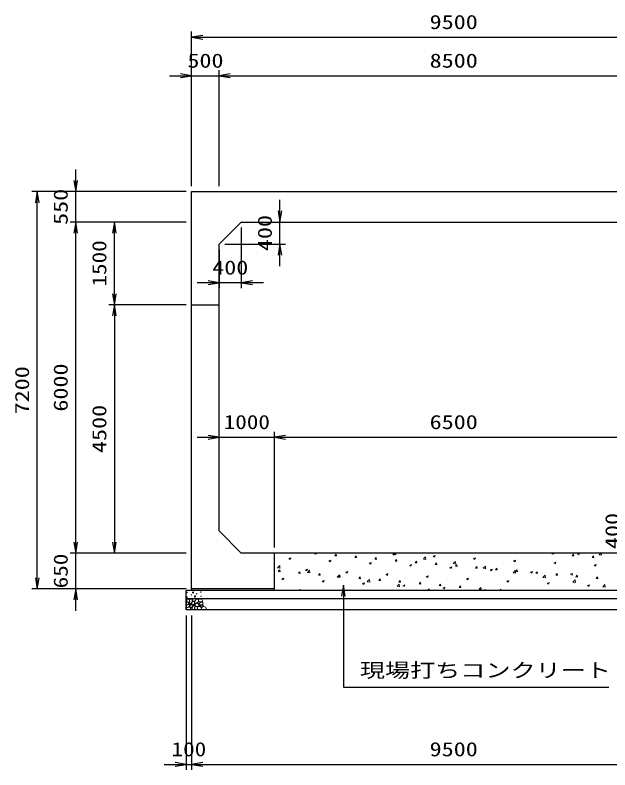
# Model space of a CAD drawing. Units: millimetres at full size. Extents: x 0 to 84100, y 0 to 59400.
# Drawn here: x 34099 to 44881, y 28920 to 42600 of the extents above; entities that cross this region are included whole.
import ezdxf
from ezdxf.enums import TextEntityAlignment as Align

# ---------------------------------------------------------------- set-up
doc = ezdxf.new("R2010")
doc.units = ezdxf.units.MM
for name, color, linetype, lineweight in [('D-DCR-HCHn', 4, 'Continuous', 9), ('D-STR-DIM', 7, 'Continuous', 25), ('D-STR-STRn', 1, 'Continuous', 25), ('D-STR-TXT', 7, 'Continuous', 25)]:
    doc.layers.add(name, color=color, linetype=linetype, lineweight=lineweight)
doc.styles.add('ＭＳ ゴシック', font='')
doc.styles.get('ＭＳ ゴシック').set_extended_font_data('MS Gothic')

# ---------------------------------------------------------------- blocks, each defined once
blk = doc.blocks.new('open_arrow')
at = {"color": 0, "linetype": 'Continuous', "lineweight": -2}
blk.add_lwpolyline([(7.5, 1.25), (0, 0), (7.5, -1.25)], dxfattribs=at)

msp = doc.modelspace()

# ---------------------------------------------------------------- linework, layer by layer
at = {"layer": 'D-DCR-HCHn'}
for p, q in [((39528.92, 32833.509), (39542.757, 32850)), ((39528.966, 32833.476), (39559.33, 32830.82)), ((39559.583, 32830.742), (39556.03, 32850)), ((40946.212, 32831.822), (40981.782, 32845.476)), ((40957.303, 32826.514), (40979.837, 32850)), ((40971.587, 32814.695), (40981.887, 32845.393)), ((41002.493, 32819.431), (40998.937, 32850)), ((43830.865, 32833.085), (43845.058, 32850)), ((43830.899, 32833.052), (43861.263, 32830.396)), ((43861.512, 32830.29), (43857.876, 32850)), ((44293.296, 32832.927), (44328.866, 32846.581)), ((44293.365, 32832.843), (44318.634, 32815.799)), ((44318.666, 32815.802), (44328.966, 32846.5)), ((44685.06, 32816.859), (44716.859, 32850)), ((44730.251, 32809.775), (44725.571, 32850)), ((39059.254, 32749.347), (39094.823, 32763.001)), ((39059.329, 32749.262), (39084.598, 32732.217)), ((39084.631, 32732.218), (39094.931, 32762.916)), ((39789.317, 32708.662), (39824.886, 32722.315)), ((39789.391, 32708.577), (39814.66, 32691.533)), ((39814.692, 32691.533), (39824.993, 32722.231)), ((39893.289, 32801.631), (39917.779, 32830.817)), ((39893.335, 32801.598), (39923.699, 32798.942)), ((39923.95, 32798.862), (39918.077, 32830.705)), ((40257.658, 32769.753), (40282.149, 32798.939)), ((40257.703, 32769.72), (40288.067, 32767.063)), ((40288.318, 32766.981), (40282.444, 32798.824)), ((40622.028, 32737.875), (40646.518, 32767.061)), ((40622.071, 32737.842), (40652.435, 32735.185)), ((40652.686, 32735.101), (40646.812, 32766.944)), ((40946.285, 32831.737), (40971.554, 32814.693)), ((40957.361, 32826.411), (41002.541, 32819.403)), ((40986.397, 32705.997), (41010.887, 32735.183)), ((40986.439, 32705.964), (41016.803, 32703.307)), ((41017.053, 32703.22), (41011.18, 32735.063)), ((41350.766, 32674.118), (41375.257, 32703.305)), ((41381.421, 32671.34), (41375.547, 32703.182)), ((41499.461, 32742.43), (41539.028, 32783.667)), ((41499.519, 32742.325), (41544.699, 32735.318)), ((41544.651, 32735.347), (41539.039, 32783.591)), ((41676.275, 32791.137), (41711.844, 32804.791)), ((41676.347, 32791.053), (41701.616, 32774.008)), ((41701.648, 32774.01), (41711.949, 32804.708)), ((42041.619, 32658.345), (42081.186, 32699.583)), ((42086.81, 32651.262), (42081.197, 32699.507)), ((42406.338, 32750.452), (42441.907, 32764.106)), ((42406.409, 32750.368), (42431.678, 32733.323)), ((42431.71, 32733.326), (42442.01, 32764.024)), ((43136.4, 32709.767), (43171.97, 32723.42)), ((43136.47, 32709.683), (43161.739, 32692.639)), ((43161.771, 32692.641), (43172.072, 32723.339)), ((44195.234, 32801.207), (44219.724, 32830.393)), ((44195.267, 32801.174), (44225.631, 32798.518)), ((44225.88, 32798.409), (44220.006, 32830.252)), ((44559.604, 32769.329), (44584.094, 32798.515)), ((44559.635, 32769.296), (44589.999, 32766.64)), ((44590.247, 32766.528), (44584.374, 32798.371)), ((44685.119, 32816.747), (44730.299, 32809.74)), ((38856.02, 32583.916), (38895.588, 32625.154)), ((38856.077, 32583.817), (38901.257, 32576.81)), ((38901.21, 32576.834), (38895.598, 32625.078)), ((40519.379, 32667.976), (40554.949, 32681.63)), ((40519.453, 32667.892), (40544.722, 32650.848)), ((40544.754, 32650.849), (40555.054, 32681.547)), ((41249.442, 32627.291), (41285.011, 32640.945)), ((41249.514, 32627.207), (41274.783, 32610.163)), ((41274.815, 32610.164), (41285.116, 32640.862)), ((41350.807, 32674.086), (41381.171, 32671.429)), ((41715.136, 32642.24), (41739.626, 32671.427)), ((41715.175, 32642.208), (41745.539, 32639.551)), ((41745.789, 32639.459), (41739.915, 32671.302)), ((41979.505, 32586.606), (42015.074, 32600.26)), ((41979.576, 32586.522), (42004.845, 32569.478)), ((42004.877, 32569.48), (42015.177, 32600.178)), ((42041.677, 32658.239), (42086.857, 32651.232)), ((42079.505, 32610.362), (42103.995, 32639.548)), ((42079.544, 32610.33), (42109.908, 32607.673)), ((42110.156, 32607.578), (42104.283, 32639.421)), ((42443.874, 32578.484), (42468.365, 32607.67)), ((42443.912, 32578.451), (42474.276, 32575.795)), ((42474.524, 32575.698), (42468.65, 32607.541)), ((42583.777, 32574.26), (42623.344, 32615.498)), ((42583.836, 32574.154), (42629.015, 32567.147)), ((42628.968, 32567.178), (42623.355, 32615.422)), ((42709.568, 32545.921), (42745.137, 32559.575)), ((42734.939, 32528.795), (42745.239, 32559.493)), ((42808.244, 32546.606), (42832.734, 32575.792)), ((42838.892, 32543.817), (42833.018, 32575.66)), ((43866.463, 32669.081), (43902.033, 32682.735)), ((43866.532, 32668.998), (43891.801, 32651.954)), ((43891.833, 32651.957), (43902.133, 32682.655)), ((44596.526, 32628.396), (44632.095, 32642.05)), ((44596.593, 32628.313), (44621.863, 32611.269)), ((44621.895, 32611.272), (44632.195, 32641.97)), ((38870.668, 32515.152), (38895.158, 32544.338)), ((38870.716, 32515.119), (38901.08, 32512.463)), ((38901.33, 32512.39), (38895.456, 32544.232)), ((39235.037, 32483.274), (39259.527, 32512.46)), ((39235.084, 32483.241), (39265.448, 32480.584)), ((39265.698, 32480.509), (39259.824, 32512.352)), ((39362.484, 32544.816), (39398.053, 32558.47)), ((39362.558, 32544.731), (39387.827, 32527.687)), ((39387.859, 32527.688), (39398.16, 32558.386)), ((39398.178, 32499.831), (39437.746, 32541.069)), ((39398.236, 32499.731), (39443.415, 32492.724)), ((39443.368, 32492.749), (39437.756, 32540.994)), ((39599.407, 32451.396), (39623.897, 32480.582)), ((39599.452, 32451.363), (39629.816, 32448.706)), ((39630.065, 32448.628), (39624.192, 32480.471)), ((39940.337, 32415.747), (39979.904, 32456.984)), ((39963.776, 32419.517), (39988.266, 32448.704)), ((39985.527, 32408.665), (39979.914, 32456.909)), ((39994.433, 32416.748), (39988.559, 32448.591)), ((40092.546, 32504.131), (40128.116, 32517.784)), ((40092.62, 32504.046), (40117.889, 32487.002)), ((40117.921, 32487.003), (40128.221, 32517.701)), ((40822.609, 32463.445), (40858.179, 32477.099)), ((40822.681, 32463.361), (40847.95, 32446.317)), ((40847.982, 32446.319), (40858.283, 32477.017)), ((41552.672, 32422.76), (41588.241, 32436.414)), ((41552.743, 32422.677), (41578.012, 32405.632)), ((41578.044, 32405.634), (41588.344, 32436.332)), ((42709.637, 32545.837), (42734.906, 32528.793)), ((42808.28, 32546.573), (42838.644, 32543.917)), ((43125.935, 32490.176), (43165.503, 32531.413)), ((43125.994, 32490.068), (43171.174, 32483.061)), ((43171.126, 32483.093), (43165.513, 32531.338)), ((43172.613, 32514.728), (43197.103, 32543.914)), ((43172.648, 32514.695), (43203.012, 32512.039)), ((43203.259, 32511.937), (43197.386, 32543.78)), ((43439.63, 32505.236), (43475.2, 32518.889)), ((43439.699, 32505.152), (43464.968, 32488.108)), ((43465, 32488.111), (43475.3, 32518.809)), ((43536.982, 32482.849), (43561.473, 32512.036)), ((43537.016, 32482.817), (43567.38, 32480.161)), ((43567.627, 32480.056), (43561.753, 32511.899)), ((43668.093, 32406.091), (43707.661, 32447.329)), ((43713.284, 32399.008), (43707.672, 32447.253)), ((43901.352, 32450.971), (43925.842, 32480.158)), ((43901.384, 32450.939), (43931.748, 32448.283)), ((43931.995, 32448.176), (43926.121, 32480.018)), ((44169.693, 32464.55), (44205.262, 32478.204)), ((44169.761, 32464.468), (44195.03, 32447.423)), ((44195.062, 32447.426), (44205.362, 32478.124)), ((44265.721, 32419.093), (44290.211, 32448.279)), ((44296.362, 32416.295), (44290.489, 32448.138)), ((38935.651, 32380.97), (38971.22, 32394.624)), ((38935.725, 32380.886), (38960.994, 32363.841)), ((38961.026, 32363.842), (38971.327, 32394.54)), ((39665.713, 32340.285), (39701.283, 32353.939)), ((39665.787, 32340.201), (39691.056, 32323.157)), ((39691.088, 32323.157), (39701.388, 32353.855)), ((39940.394, 32415.646), (39985.574, 32408.639)), ((39963.82, 32419.485), (39994.184, 32416.828)), ((40328.145, 32387.639), (40352.635, 32416.826)), ((40328.188, 32387.607), (40358.552, 32384.95)), ((40358.801, 32384.867), (40352.927, 32416.71)), ((40395.776, 32299.6), (40431.346, 32313.253)), ((40395.848, 32299.516), (40421.118, 32282.472)), ((40421.149, 32282.473), (40431.45, 32313.171)), ((40482.495, 32331.662), (40522.062, 32372.9)), ((40482.552, 32331.56), (40527.732, 32324.553)), ((40527.685, 32324.58), (40522.072, 32372.825)), ((40692.515, 32355.761), (40717.005, 32384.947)), ((40692.557, 32355.729), (40722.921, 32353.072)), ((40723.168, 32352.987), (40717.295, 32384.83)), ((41024.653, 32247.577), (41064.22, 32288.815)), ((41056.884, 32323.883), (41081.374, 32353.069)), ((41056.925, 32323.851), (41087.289, 32321.194)), ((41069.843, 32240.496), (41064.23, 32288.74)), ((41087.536, 32321.106), (41081.662, 32352.949)), ((41421.253, 32292.005), (41445.743, 32321.191)), ((41421.293, 32291.972), (41451.657, 32289.316)), ((41451.904, 32289.226), (41446.03, 32321.068)), ((41785.623, 32260.127), (41810.113, 32289.313)), ((41816.271, 32257.345), (41810.398, 32289.188)), ((42282.735, 32382.075), (42318.304, 32395.729)), ((42282.805, 32381.992), (42308.074, 32364.948)), ((42308.106, 32364.95), (42318.406, 32395.648)), ((43012.797, 32341.39), (43048.367, 32355.044)), ((43012.866, 32341.307), (43038.135, 32324.263)), ((43038.167, 32324.265), (43048.467, 32354.963)), ((43668.152, 32405.983), (43713.332, 32398.976)), ((43742.86, 32300.705), (43778.429, 32314.358)), ((43742.928, 32300.622), (43768.197, 32283.578)), ((43768.229, 32283.581), (43778.529, 32314.279)), ((44210.251, 32322.006), (44249.819, 32363.244)), ((44210.31, 32321.897), (44255.49, 32314.89)), ((44255.442, 32314.924), (44249.83, 32363.169)), ((44265.753, 32419.061), (44296.117, 32416.405)), ((44630.09, 32387.215), (44654.581, 32416.401)), ((44630.121, 32387.183), (44660.485, 32384.526)), ((44660.73, 32384.414), (44654.857, 32416.257)), ((39238.88, 32176.439), (39274.45, 32190.093)), ((39238.954, 32176.355), (39248.376, 32170)), ((39267.841, 32170), (39274.555, 32190.01)), ((41024.71, 32247.475), (41069.89, 32240.468)), ((41125.839, 32258.914), (41161.408, 32272.568)), ((41125.91, 32258.831), (41151.179, 32241.787)), ((41151.211, 32241.788), (41161.511, 32272.486)), ((41573.054, 32170), (41606.378, 32204.73)), ((41610.42, 32170), (41606.389, 32204.656)), ((41785.661, 32260.094), (41816.025, 32257.438)), ((41855.902, 32218.229), (41891.471, 32231.883)), ((41855.972, 32218.146), (41881.241, 32201.102)), ((41881.273, 32201.104), (41891.573, 32231.802)), ((42149.992, 32228.248), (42174.482, 32257.435)), ((42150.029, 32228.216), (42180.393, 32225.56)), ((42180.639, 32225.464), (42174.765, 32257.307)), ((42514.361, 32196.37), (42538.851, 32225.557)), ((42514.397, 32196.338), (42544.761, 32193.682)), ((42545.007, 32193.584), (42539.133, 32225.427)), ((42585.964, 32177.544), (42621.534, 32191.198)), ((42586.033, 32177.461), (42597.095, 32170)), ((42614.549, 32170), (42621.634, 32191.117)), ((42883.352, 32170), (42903.221, 32193.678)), ((42907.844, 32170), (42903.501, 32193.546)), ((44472.923, 32260.019), (44508.492, 32273.673)), ((44472.989, 32259.937), (44498.258, 32242.893)), ((44498.29, 32242.896), (44508.591, 32273.594)), ((44752.409, 32237.922), (44791.977, 32279.159)), ((44752.468, 32237.812), (44797.648, 32230.805)), ((44797.6, 32230.839), (44791.988, 32279.084))]:
    msp.add_line(p, q, dxfattribs=at)
for points in [[(37251.198, 32011.594), (37230.395, 32016.217), (37211.904, 32006.971), (37209.592, 31986.168), (37214.215, 31969.988), (37237.33, 31963.053), (37253.51, 31963.053), (37260.444, 31974.611), (37260.444, 32000.037)], [(37269.69, 32013.906), (37262.756, 31993.102), (37265.067, 31969.988), (37248.887, 31944.562), (37269.69, 31933.005), (37292.805, 31944.562), (37306.673, 31963.053), (37311.296, 31993.102), (37306.673, 32009.283), (37292.805, 32016.217)], [(37373.447, 31936.214), (37360.689, 31940.569), (37359.425, 31968.678), (37372.512, 31997.359), (37389.448, 32013.536), (37421.403, 32007.032), (37424.133, 31971.913), (37413.816, 31959.876), (37385.739, 31944.301)], [(37432.012, 31979.601), (37425.964, 31985.086), (37424.897, 31990.792), (37428.414, 32003.305), (37438.71, 32017.61), (37461.004, 32016.105), (37482.571, 32005.811), (37497.195, 31985.597), (37495.021, 31972.456), (37488.02, 31965.716), (37476.769, 31963.215), (37460.511, 31967.483), (37439.289, 31974.481)], [(37207.281, 31953.808), (37200.346, 31933.005), (37209.592, 31919.136), (37232.707, 31916.824), (37248.488, 31923.599), (37241.952, 31939.939), (37246.575, 31949.185), (37237.33, 31958.431), (37223.461, 31963.053)], [(37251.155, 31877.009), (37268.277, 31902.692), (37266.137, 31909.112), (37242.594, 31915.533), (37221.192, 31913.393), (37206.21, 31900.551), (37204.07, 31885.57), (37206.21, 31870.588), (37223.332, 31866.308)], [(37274.313, 31933.005), (37262.756, 31923.759), (37267.379, 31916.824), (37283.559, 31916.824), (37290.493, 31919.136), (37295.116, 31928.382), (37288.182, 31935.316)], [(37311.082, 31877.009), (37321.783, 31902.692), (37313.222, 31913.393), (37287.539, 31913.393), (37276.838, 31909.112), (37266.137, 31894.131), (37266.137, 31881.289), (37276.838, 31864.167), (37289.679, 31862.027)], [(37308.985, 31958.431), (37297.427, 31930.693), (37306.673, 31919.136), (37334.411, 31919.136), (37345.968, 31923.759), (37357.525, 31939.939), (37357.525, 31953.808), (37345.968, 31972.299), (37332.099, 31974.611)], [(37347.466, 31825.643), (37353.886, 31844.905), (37351.746, 31866.308), (37366.728, 31889.85), (37347.466, 31900.551), (37326.063, 31889.85), (37313.222, 31872.728), (37308.941, 31844.905), (37313.222, 31829.924), (37326.063, 31823.503)], [(37343.185, 31900.551), (37353.886, 31909.112), (37349.606, 31915.533), (37334.624, 31915.533), (37328.204, 31913.393), (37323.923, 31904.832), (37330.344, 31898.411)], [(37364.588, 31827.783), (37383.85, 31823.503), (37400.972, 31832.064), (37403.112, 31851.326), (37400.968, 31874.878), (37377.429, 31882.327), (37362.447, 31878.603), (37356.027, 31862.027), (37356.027, 31838.484)], [(37413.203, 31879.532), (37377.829, 31886.129), (37362.782, 31898.266), (37358.03, 31917.263), (37372.713, 31931.629), (37401.323, 31939.69), (37422.97, 31926.761), (37436.961, 31909.347), (37433.002, 31891.67)], [(37404.798, 31945.711), (37406.454, 31939.566), (37412.011, 31935.193), (37424.19, 31933.302), (37435.305, 31939.802), (37445.592, 31949.138), (37454.858, 31957.333), (37454.635, 31963.462), (37448.736, 31968.875), (37434.203, 31970.356), (37421.47, 31964.383), (37412.011, 31955.165), (37407.281, 31950.556)], [(37412.352, 31873.637), (37427.306, 31882.556), (37453.44, 31882.292), (37474.93, 31863.525), (37478.643, 31834.899), (37464.853, 31824.245), (37428.098, 31821.871), (37411.731, 31831.633), (37407.172, 31854.06)], [(37493.372, 31911.832), (37498.688, 31916.874), (37505.476, 31925.68), (37507.145, 31933.275), (37503.144, 31947.685), (37489.088, 31958.67), (37468.907, 31957.89), (37441.698, 31943.001), (37432.086, 31930.757), (37435.152, 31916.784), (37444.778, 31910.04), (37453.599, 31909.145), (37467.363, 31909.524), (37480.808, 31911.002)], [(37449.971, 31885.265), (37454.183, 31888.446), (37457.686, 31893.505), (37457.81, 31900.431), (37453.414, 31906.067), (37445.769, 31907.977), (37439.356, 31906.179), (37437.704, 31900.442), (37436.896, 31894.835), (37437.881, 31887.456), (37443.975, 31884.127)], [(37477.597, 31870.331), (37467.895, 31875.079), (37460.89, 31883.822), (37460.719, 31895.084), (37464.942, 31905.627), (37480.189, 31907.625), (37495.054, 31908.018), (37509.481, 31902.512), (37511.849, 31893.273), (37499.54, 31882.195), (37484.555, 31873.15)], [(37509.972, 31822.493), (37494.837, 31824.274), (37484.866, 31829.787), (37480.835, 31842.722), (37480.945, 31854.963), (37490.172, 31871.678), (37508.242, 31882.822), (37535.731, 31878.403), (37557.453, 31870.334), (37562.643, 31846.125), (37558.03, 31828.257), (37536.884, 31822.877)], [(37259.716, 31823.503), (37274.698, 31829.924), (37278.978, 31851.326), (37270.417, 31866.308), (37255.435, 31870.588), (37236.173, 31868.448), (37214.771, 31859.887), (37204.07, 31847.045), (37204.07, 31832.064), (37210.49, 31823.503), (37236.173, 31825.643)], [(37306.801, 31829.924), (37306.801, 31855.606), (37296.1, 31862.027), (37285.399, 31855.606), (37283.259, 31840.625), (37285.399, 31827.783), (37300.381, 31823.503)]]:
    msp.add_lwpolyline(points, close=True, dxfattribs=at)
msp.add_lwpolyline([(37343.432, 32018.547), (37326.093, 32016.446), (37314.258, 32008.701), (37314.626, 31989.819), (37320.514, 31976.087), (37335.025, 31976.185), (37355.107, 31979.153), (37364.799, 31993.689), (37374.082, 32003.492), (37376.884, 32014.345), (37364.099, 32018.547), (37343.082, 32018.547)], dxfattribs=at)
for centre, radius in [((37467.197, 32145.221), 4.5), ((37216.091, 32136.145), 4.5), ((37217.803, 32055.879), 4.5), ((37293.437, 32088.641), 4.5), ((37325.004, 32136.145), 11.25), ((37359.996, 32064.955), 11.25), ((37391.563, 32112.459), 4.5), ((37468.909, 32064.955), 4.5)]:
    msp.add_circle(centre, radius, dxfattribs=at)
at = {"layer": 'D-STR-DIM'}
for p, q in [((37300, 39500), (37300, 42300)), ((37300, 42200), (46800, 42200)), ((37300, 39500), (37300, 41600)), ((37800, 39500), (37800, 41600)), ((37800, 39500), (37800, 41600)), ((36900, 41500), (38200, 41500)), ((37800, 41500), (46300, 41500)), ((35200, 38450), (35200, 39800)), ((37200, 39400), (34400, 39400)), ((34500, 32200), (34500, 39400)), ((37200, 39400), (35100, 39400)), ((38900, 38050), (38900, 39250)), ((37200, 38850), (35100, 38850)), ((37200, 38850), (35100, 38850)), ((35200, 32850), (35200, 38850)), ((37200, 38850), (35800, 38850)), ((35900, 37350), (35900, 38850)), ((38200, 38750), (38200, 37650)), ((38300, 38850), (39000, 38850)), ((37900, 38450), (39000, 38450)), ((37800, 38350), (37800, 37650)), ((38600, 37750), (37400, 37750)), ((37200, 37350), (35800, 37350)), ((37200, 37350), (35800, 37350)), ((35900, 37350), (35900, 32850)), ((38800, 32950), (38800, 35050)), ((38800, 32950), (38800, 35050)), ((37400, 34950), (39200, 34950)), ((38800, 34950), (45300, 34950)), ((35200, 31800), (35200, 33250)), ((37200, 32850), (35100, 32850)), ((37200, 32850), (35100, 32850)), ((37200, 32850), (35800, 32850)), ((37200, 32200), (34400, 32200)), ((37200, 32200), (35100, 32200)), ((37200, 31720), (37200, 28920)), ((37300, 31720), (37300, 28920)), ((37300, 31720), (37300, 28920)), ((36800, 29020), (37700, 29020)), ((37300, 29020), (46800, 29020))]:
    msp.add_line(p, q, dxfattribs=at)
at = {"layer": 'D-STR-STRn'}
for p, q in [((37300, 39400), (46800, 39400)), ((37300, 32200), (37300, 39400)), ((38200, 38850), (37800, 38450)), ((38200, 38850), (45900, 38850)), ((37800, 33250), (37800, 38450)), ((37300, 37350), (37800, 37350)), ((37800, 33250), (38200, 32850)), ((45900, 32850), (38200, 32850)), ((38800, 32170), (38800, 32850)), ((46900, 32170), (37200, 32170)), ((37200, 31820), (37200, 32170)), ((38800, 32200), (37300, 32200)), ((37300, 32200), (37300, 32170)), ((46900, 32020), (37200, 32020)), ((46900, 31820), (37200, 31820))]:
    msp.add_line(p, q, dxfattribs=at)
at = {"layer": 'D-STR-TXT'}
msp.add_lwpolyline([(40050, 32270), (40050, 30420), (40250, 30420), (44862.69, 30420)], dxfattribs=at)

# ---------------------------------------------------------------- block references
at = {"layer": 'D-STR-DIM', "xscale": 26.7, "yscale": 26.7}
for p in [(37300, 42200), (37800, 41500), (37800, 41500), (38200, 37750), (38800, 34950), (38800, 34950), (37300, 29020), (37300, 29020)]:
    msp.add_blockref('open_arrow', p, dxfattribs=at)
for p, rotation in [((37300, 41500), 180), ((35200, 39400), 90), ((34500, 39400), 270), ((38900, 38850), 90), ((35200, 38850), 270), ((35200, 38850), 270), ((35900, 38850), 270), ((38900, 38450), 270), ((37800, 37750), 180), ((35900, 37350), 90), ((35900, 37350), 270), ((37800, 34950), 180), ((35200, 32850), 90), ((35200, 32850), 90), ((35900, 32850), 90), ((34500, 32200), 90), ((35200, 32200), 270), ((37200, 29020), 180)]:
    msp.add_blockref('open_arrow', p, dxfattribs=dict(at, rotation=rotation))
at = {"layer": 'D-STR-TXT', "xscale": 26.7, "yscale": 26.7, "rotation": 270}
msp.add_blockref('open_arrow', (40050, 32270), dxfattribs=at)

# ---------------------------------------------------------------- texts
at = {"layer": 'D-STR-DIM', "style": 'ＭＳ ゴシック'}
for s, width, p in [('9500', 1.25, (42050, 42475)), ('500', 1.25, (37550, 41775)), ('8500', 1.25, (42050, 41775)), ('400', 1.25, (38000, 38025)), ('1000', 1.2, (38300, 35225)), ('6500', 1.25, (42050, 35225)), ('100', 1.2, (37250, 29295)), ('9500', 1.25, (42050, 29295))]:
    msp.add_text(s, height=256.6, dxfattribs=dict(at, width=width)).set_placement(p, align=Align.MIDDLE_CENTER)
for s, width, p in [('550', 1.25, (34925, 39125)), ('400', 1.25, (38625, 38650)), ('1500', 1.2, (35625, 38100)), ('6000', 1.25, (34925, 35850)), ('7200', 1.25, (34225, 35800)), ('4500', 1.25, (35625, 35100)), ('400', 1.25, (44925, 33250)), ('650', 1.2, (34925, 32525))]:
    msp.add_text(s, height=256.6, rotation=90, dxfattribs=dict(at, width=width)).set_placement(p, align=Align.MIDDLE_CENTER)
at = {"layer": 'D-STR-TXT', "style": 'ＭＳ ゴシック', "width": 1.3}
msp.add_text('現場打ちコンクリート', height=256.6, dxfattribs=at).set_placement((40350, 30520), align=Align.BOTTOM_LEFT)

doc.saveas('drawing.dxf')
